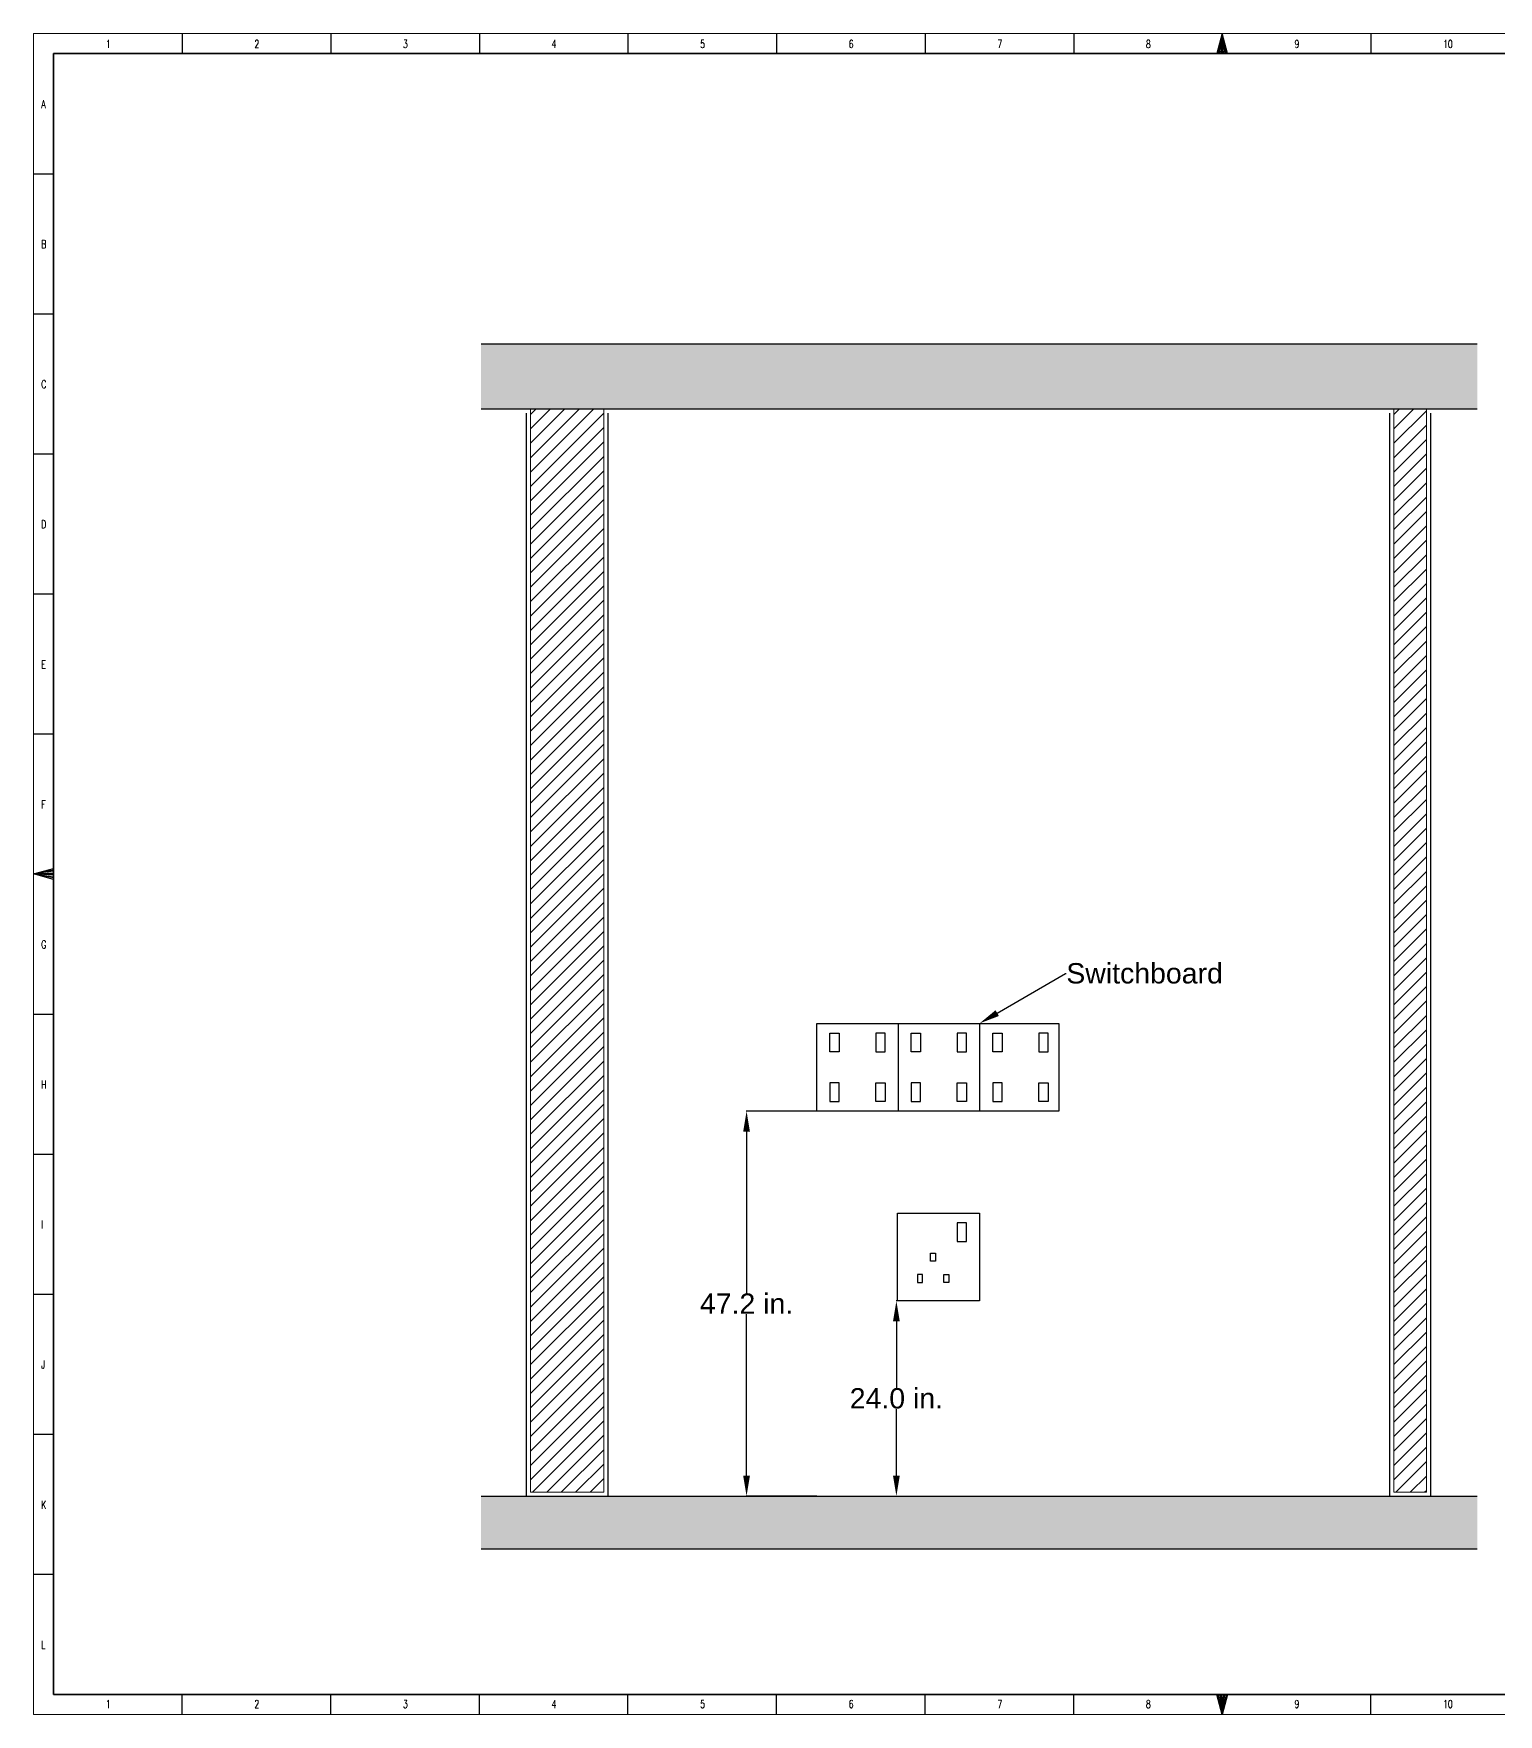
# Model space of a CAD drawing. Header units: inches. Extents: x 112 to 4169, y -2569 to 841.
# Drawn here: x 3002 to 3721, y 16 to 841 of the extents above; entities that cross this region are included whole.
import ezdxf
from ezdxf import colors
from ezdxf.entities.mleader import LeaderData, LeaderLine
from ezdxf.math import Vec2, Vec3

# ---------------------------------------------------------------- set-up
doc = ezdxf.new("R2010")
doc.units = ezdxf.units.IN
doc.header["$MEASUREMENT"] = 0
doc.layers.get('Defpoints').update_dxf_attribs({"lineweight": 0})
for name, color, linetype, lineweight in [('COLLMN', 1, 'Continuous', 25), ('HACTH', 8, 'Continuous', 9), ('Plaster Line', 254, 'Continuous', 15)]:
    doc.layers.add(name, color=color, linetype=linetype, lineweight=lineweight)
doc.layers.add('Sockets', color=7, linetype='Continuous')
doc.layers.add('wall 05', color=253, linetype='Continuous')
doc.styles.get("Standard").update_dxf_attribs({"font": 'arial.ttf'})
doc.styles.add('TEG BORDER', font='txt_qlt.shx', dxfattribs={"width": 0.7, "bigfont": 'hztxt.shx'})
doc.dimstyles.get("Standard").update_dxf_attribs({"dimtxt": 3, "dimasz": 2, "dimexe": 0.18, "dimexo": 0.0625, "dimgap": 0.09, "dimtad": 0, "dimtih": 1, "dimtoh": 1, "dimdec": 0, "dimzin": 0, "dimdsep": 46, "dimtxsty": 'Standard', "dimcen": 0.09, "dimclrd": 5, "dimadec": 0, "dimazin": 0, "dimtfac": 1, "dimtdec": 0, "dimtofl": 0, "dimtmove": 0, "dimatfit": 3, "dimfxl": 1, "dimtolj": 1, "dimtzin": 0, "dimarcsym": 0})

# ---------------------------------------------------------------- blocks, each defined once
blk = doc.blocks.new('*D223')
at = {"color": 0, "lineweight": -2, "transparency": 16777216}
for p, q in [((3386.49, 311.98), (3351.85, 311.98)), ((3386.49, 123.01), (3351.85, 123.01))]:
    blk.add_line(p, q, dxfattribs=at)
at = {"color": 5, "lineweight": -2, "transparency": 16777216}
for p, q in [((3352.03, 301.98), (3352.03, 222.61)), ((3352.03, 133.01), (3352.03, 212.38))]:
    blk.add_line(p, q, dxfattribs=at)
at = {"color": 5, "transparency": 16777216}
for points in [[(3350.36, 301.98), (3353.69, 301.98), (3352.03, 311.98)], [(3350.36, 133.01), (3353.69, 133.01), (3352.03, 123.01)]]:
    blk.add_solid(points, dxfattribs=at)
at = {"layer": 'Defpoints', "color": 0, "transparency": 16777216}
for p in [(3352.03, 311.98), (3386.56, 311.98), (3386.56, 123.01)]:
    blk.add_point(p, dxfattribs=at)
at = {"color": 0, "transparency": 16777216, "insert": (3352.03, 217.5), "char_height": 10, "attachment_point": 5}
blk.add_mtext('\\A1;47.2 in.', dxfattribs=at)
blk = doc.blocks.new('*D224')
at = {"color": 0, "lineweight": -2, "transparency": 16777216}
for p, q in [((3426.07, 218.83), (3425.43, 218.83)), ((3352.09, 123.01), (3425.79, 123.01))]:
    blk.add_line(p, q, dxfattribs=at)
at = {"color": 5, "lineweight": -2, "transparency": 16777216}
for p, q in [((3425.61, 208.83), (3425.61, 176.11)), ((3425.61, 133.01), (3425.61, 165.72))]:
    blk.add_line(p, q, dxfattribs=at)
at = {"color": 5, "transparency": 16777216}
for points in [[(3423.94, 208.83), (3427.27, 208.83), (3425.61, 218.83)], [(3423.94, 133.01), (3427.27, 133.01), (3425.61, 123.01)]]:
    blk.add_solid(points, dxfattribs=at)
at = {"layer": 'Defpoints', "color": 0, "transparency": 16777216}
for p in [(3426.13, 218.83), (3352.03, 123.01), (3425.61, 123.01)]:
    blk.add_point(p, dxfattribs=at)
at = {"color": 0, "transparency": 16777216, "insert": (3425.61, 170.92), "char_height": 10, "attachment_point": 5}
blk.add_mtext('\\A1;24.0 in.', dxfattribs=at)
blk = doc.blocks.new('240 BORDER A2')
for p, q in [((37.12, 420), (37.12, 415)), ((74.25, 420), (74.25, 415)), ((111.38, 420), (111.38, 415)), ((148.5, 420), (148.5, 415)), ((185.63, 420), (185.63, 415)), ((222.75, 420), (222.75, 415)), ((259.88, 420), (259.88, 415)), ((297, 420), (297, 415)), ((334.12, 420), (334.12, 415)), ((0, 385), (5, 385)), ((0, 350), (5, 350)), ((0, 315), (5, 315)), ((0, 280), (5, 280)), ((0, 245), (5, 245)), ((5, 210), (0, 210)), ((1.25, 210), (3.75, 210)), ((0, 175), (5, 175)), ((0, 140), (5, 140)), ((0, 105), (5, 105)), ((0, 70), (5, 70)), ((0, 35), (5, 35)), ((37.12, 0), (37.12, 5)), ((74.25, 0), (74.25, 5)), ((111.38, 0), (111.38, 5)), ((148.5, 0), (148.5, 5)), ((185.63, 0), (185.63, 5)), ((222.75, 0), (222.75, 5)), ((259.88, 0), (259.88, 5)), ((297, 0), (297, 5)), ((334.12, 0), (334.12, 5))]:
    blk.add_line(p, q)
at = {"linetype": 'Continuous'}
for p, q in [((489, 415), (5, 415)), ((5, 415), (5, 5)), ((5, 5), (489, 5))]:
    blk.add_line(p, q, dxfattribs=at)
at = {"color": 5, "lineweight": 15}
blk.add_lwpolyline([(0, 420), (594, 420), (594, 0), (0, 0)], close=True, dxfattribs=at)
for points in [[(297, 420), (295.66, 415), (298.34, 415), (297, 420), (296, 415), (296.33, 415), (297, 420), (296.67, 415), (297.33, 415), (297, 420), (297.67, 415), (298, 415), (297, 420)], [(0, 210), (5, 211.34), (5, 208.66), (0, 210), (5, 211), (5, 210.67), (0, 210), (5, 210.33), (5, 209.67), (0, 210), (5, 209.33), (5, 209), (0, 210)], [(297, 0), (295.66, 5), (298.34, 5), (297, 0), (296, 5), (296.33, 5), (297, 0), (296.67, 5), (297.33, 5), (297, 0), (297.67, 5), (298, 5), (297, 0)]]:
    blk.add_lwpolyline(points)
blk.add_lwpolyline([(5, 415), (589, 415), (589, 5), (5, 5)], close=True)
at = {"char_height": 2, "width": 2, "style": 'TEG BORDER'}
for s, insert, attachment_point in [('1', (18.05, 418.41), 1), ('2', (55.17, 418.41), 1), ('3', (92.3, 418.41), 1), ('4', (129.42, 418.41), 1), ('5', (166.55, 418.41), 1), ('6', (203.67, 418.41), 1), ('7', (240.8, 418.41), 1), ('8', (277.92, 418.41), 1), ('9', (315.05, 418.41), 1), ('\\pi2.2204e-016;10', (352.17, 418.41), 1), ('A', (1.91, 403.39), 1), ('B', (1.91, 368.39), 1), ('C', (1.91, 333.39), 1), ('D', (1.91, 298.39), 1), ('E', (1.91, 263.39), 1), ('F', (1.91, 228.39), 1), ('G', (1.91, 193.39), 1), ('H', (1.91, 158.39), 1), ('I', (1.91, 123.39), 1), ('J', (1.91, 88.39), 1), ('K', (1.91, 53.39), 1), ('L', (1.91, 18.39), 1), ('1', (18.05, 1.59), 7), ('2', (55.17, 1.59), 7), ('3', (92.3, 1.59), 7), ('4', (129.42, 1.59), 7), ('5', (166.55, 1.59), 7), ('6', (203.67, 1.59), 7), ('7', (240.8, 1.59), 7), ('8', (277.92, 1.59), 7), ('9', (315.05, 1.59), 7), ('\\pi2.2204e-016;10', (352.17, 1.59), 7)]:
    blk.add_mtext(s, dxfattribs=dict(at, insert=insert, attachment_point=attachment_point))

msp = doc.modelspace()

# ---------------------------------------------------------------- hatches: boundary and pattern name
at = {"layer": 'HACTH'}
h = msp.add_hatch(dxfattribs=at)
h.set_pattern_fill('CHAU-01', color=256, scale=1.6, pattern_type=2)
h.set_pattern_definition([(50, (1127.996, -3304.799), (11.476163, -1.004034), [1.2, -13.2]), (355, (1127.996, -3304.799), (-2.22002, 12.035074), [0.96, -10.56]), (100.4514, (1128.952, -3304.883), (9.25615, 11.031033), [1.019843, -11.218274]), (46.1842, (1127.996, -3301.599), (17.075857, -2.648304), [1.8, -19.8]), (96.6356, (1129.419, -3301.82), (14.954603, 15.585886), [1.529765, -16.82741]), (351.1842, (1127.996, -3301.599), (14.95459, 15.5859), [1.44, -15.84]), (21, (1129.596, -3302.399), (9.550513, -6.441902), [1.2, -13.2]), (326, (1129.596, -3302.399), (3.893045, 11.6024), [0.96, -10.56]), (71.4514, (1130.392, -3302.936), (13.443562, 5.160488), [1.019843, -11.218274]), (37.5, (1127.996, -3304.799), (0.1945577, 5.3263017), [0, -10.432, 0, -10.72, 0, -10.6]), (7.5, (1127.996, -3304.799), (4.2091126, 6.3105874), [0, -6.112, 0, -10.192, 0, -4.04]), (327.5, (1124.428, -3304.799), (8.541159, -0.360878), [0, -4, 0, -12.48, 0, -16.56]), (317.5, (1122.828, -3304.799), (9.330979, 1.60168), [0, -5.2, 0, -8.288, 0, -11.76]), (45, (1127.996, -3304.799), (-4.808326, 4.808326), []), (45, (1127.996, -3302.839), (-4.808326, 4.808326), [])])
h.paths.add_polyline_path([(3710.9, 656.83), (3710.9, 688.83), (3221.64, 688.83), (3221.64, 656.83)])
h = msp.add_hatch(dxfattribs=at)
h.set_pattern_fill('ANSI31', color=256, scale=40, style=0)
h.set_pattern_definition([(45, (-486537.4696, -686298.831), (-3.535533906, 3.535533906), [])])
h.paths.add_polyline_path([(3245.93, 124.83), (3281.93, 124.83), (3281.93, 140.83), (3281.93, 656.83), (3245.93, 656.83)])
h = msp.add_hatch(dxfattribs=at)
h.set_pattern_fill('ANSI31', color=256, scale=40, style=0)
h.set_pattern_definition([(45, (-486113.4285, -686298.831), (-3.535533906, 3.535533906), [])])
h.paths.add_polyline_path([(3669.97, 124.83), (3685.97, 124.83), (3685.97, 140.83), (3685.97, 656.83), (3669.97, 656.83)])
h = msp.add_hatch(dxfattribs=at)
h.set_pattern_fill('CHAU-01', color=256, scale=1.6, pattern_type=2)
h.set_pattern_definition([(50, (1127.996, -3864.799), (11.476163, -1.004034), [1.2, -13.2]), (355, (1127.996, -3864.799), (-2.22002, 12.035074), [0.96, -10.56]), (100.4514, (1128.952, -3864.883), (9.25615, 11.031033), [1.019843, -11.218274]), (46.1842, (1127.996, -3861.599), (17.075857, -2.648304), [1.8, -19.8]), (96.6356, (1129.419, -3861.82), (14.954603, 15.585886), [1.529765, -16.82741]), (351.1842, (1127.996, -3861.599), (14.95459, 15.5859), [1.44, -15.84]), (21, (1129.596, -3862.399), (9.550513, -6.441902), [1.2, -13.2]), (326, (1129.596, -3862.399), (3.893045, 11.6024), [0.96, -10.56]), (71.4514, (1130.392, -3862.936), (13.443562, 5.160488), [1.019843, -11.218274]), (37.5, (1127.996, -3864.799), (0.1945577, 5.3263017), [0, -10.432, 0, -10.72, 0, -10.6]), (7.5, (1127.996, -3864.799), (4.2091126, 6.3105874), [0, -6.112, 0, -10.192, 0, -4.04]), (327.5, (1124.428, -3864.799), (8.541159, -0.360878), [0, -4, 0, -12.48, 0, -16.56]), (317.5, (1122.828, -3864.799), (9.330979, 1.60168), [0, -5.2, 0, -8.288, 0, -11.76]), (45, (1127.996, -3864.799), (-4.808326, 4.808326), []), (45, (1127.996, -3862.839), (-4.808326, 4.808326), [])])
h.paths.add_polyline_path([(3710.9, 96.83), (3710.9, 122.83), (3221.64, 122.83), (3221.64, 96.83)])

# ---------------------------------------------------------------- linework, layer by layer
at = {"color": 1}
for points in [[(3392.89, 350.41), (3397.49, 350.41), (3397.49, 341.15), (3392.89, 341.15)], [(3420.1, 350.41), (3415.5, 350.41), (3415.5, 341.15), (3420.1, 341.15)], [(3432.89, 350.41), (3437.49, 350.41), (3437.49, 341.15), (3432.89, 341.15)], [(3460.1, 350.41), (3455.5, 350.41), (3455.5, 341.15), (3460.1, 341.15)], [(3472.89, 350.41), (3477.49, 350.41), (3477.49, 341.15), (3472.89, 341.15)], [(3500.1, 350.41), (3495.5, 350.41), (3495.5, 341.15), (3500.1, 341.15)], [(3392.89, 316.75), (3397.49, 316.75), (3397.49, 326), (3392.89, 326)], [(3420.1, 316.75), (3415.5, 316.75), (3415.5, 326), (3420.1, 326)], [(3432.89, 316.75), (3437.49, 316.75), (3437.49, 326), (3432.89, 326)], [(3460.1, 316.75), (3455.5, 316.75), (3455.5, 326), (3460.1, 326)], [(3472.89, 316.75), (3477.49, 316.75), (3477.49, 326), (3472.89, 326)], [(3500.1, 316.75), (3495.5, 316.75), (3495.5, 326), (3500.1, 326)], [(3466.49, 218.83), (3426.13, 218.83), (3426.13, 262.01), (3466.49, 262.01)], [(3460.1, 257.25), (3455.5, 257.25), (3455.5, 248), (3460.1, 248)], [(3442.41, 242.3), (3444.87, 242.3), (3444.87, 238.37), (3442.41, 238.37)], [(3438.41, 231.74), (3435.95, 231.74), (3435.95, 227.81), (3438.41, 227.81)], [(3448.87, 231.74), (3451.33, 231.74), (3451.33, 227.81), (3448.87, 227.81)]]:
    msp.add_lwpolyline(points, close=True, dxfattribs=at)
at = {"layer": 'COLLMN'}
for p, q in [((3710.9, 688.83), (3221.64, 688.83)), ((3710.9, 656.83), (3221.64, 656.83)), ((3710.9, 122.83), (3221.64, 122.83)), ((3710.9, 96.83), (3221.64, 96.83))]:
    msp.add_line(p, q, dxfattribs=at)
at = {"layer": 'Plaster Line'}
for points in [[(3245.93, 656.83), (3245.93, 656.83), (3245.93, 656.83), (3281.93, 656.83), (3281.93, 656.83), (3281.93, 656.83), (3281.93, 140.83), (3281.93, 140.83), (3281.93, 124.83), (3245.93, 124.83), (3245.93, 656.83)], [(3669.97, 656.83), (3669.97, 656.83), (3669.97, 656.83), (3685.97, 656.83), (3685.97, 656.83), (3685.97, 656.83), (3685.97, 140.83), (3685.97, 140.83), (3685.97, 124.83), (3669.97, 124.83), (3669.97, 656.83)]]:
    msp.add_lwpolyline(points, close=True, dxfattribs=at)
at = {"layer": 'Sockets', "color": 1}
for p, q in [((3386.49, 355.17), (3426.49, 355.17)), ((3426.49, 355.17), (3426.49, 311.98)), ((3466.49, 355.17), (3466.49, 311.98))]:
    msp.add_line(p, q, dxfattribs=at)
msp.add_lwpolyline([(3386.49, 355.17), (3505.31, 355.17), (3505.31, 311.98), (3386.49, 311.98)], close=True, dxfattribs=at)
at = {"layer": 'wall 05'}
for points in [[(3283.93, 654.83), (3283.93, 142.83), (3283.93, 142.83), (3283.93, 122.83), (3243.93, 122.83), (3243.93, 654.83)], [(3687.97, 654.83), (3687.97, 142.83), (3687.97, 142.83), (3687.97, 122.83), (3667.97, 122.83), (3667.97, 654.83)]]:
    msp.add_lwpolyline(points, dxfattribs=at)

# ---------------------------------------------------------------- block references
at = {"xscale": 1.9656, "yscale": 1.9656, "zscale": 1.9656}
msp.add_blockref('240 BORDER A2', (3001.88, 15.75), dxfattribs=at)

# ---------------------------------------------------------------- dimensions: what is measured, and where the dimension line sits
for base, p1, p2, picture, middle in [((3352.03, 311.98), (3386.56, 123.01), (3386.56, 311.98), '*D223', (3352.03, 217.5)), ((3425.61, 123.01), (3426.13, 218.83), (3352.03, 123.01), '*D224', (3425.61, 170.92))]:
    dim = msp.add_linear_dim(base=base, p1=p1, p2=p2, angle=90, dimstyle='Standard', override={"dimtxt": 10, "dimasz": 10, "dimdec": 1, "dimlfac": 0.25, "dimpost": ' in.'})
    dim.commit()
    dim.dimension.update_dxf_attribs({"geometry": picture, "text_midpoint": middle})

# ---------------------------------------------------------------- leaders
ml = msp.add_multileader_mtext('Standard')
ml.set_content('Switchboard', color=256)
ml.set_leader_properties()
ml.build(insert=Vec2(0, 0))
ml.multileader.update_dxf_attribs({"dogleg_length": 0.36, "arrow_head_size": 10})
ctx = ml.context
ctx.base_point, ctx.char_height, ctx.arrow_head_size, ctx.landing_gap_size, ctx.plane_origin = Vec3(3508.97, 379.66), 10, 10, 0.09, Vec3(3466.09, 262.01)
notes = []
notes.append((ctx, [(0, (1, 1, 0), (3508.61, 379.66), (1, 0), 0.36, [(0, [(3466.49, 355.17)], 0, [])])]))
ctx.mtext.insert, ctx.mtext.flow_direction = Vec3(3509.06, 384.75), 5
for ctx, leaders in notes:
    for number, flags, end, landing, length, lines in leaders:
        leader = LeaderData()
        leader.index, (leader.has_last_leader_line, leader.has_dogleg_vector, leader.attachment_direction) = number, flags
        leader.last_leader_point, leader.dogleg_vector, leader.dogleg_length = Vec3(end), Vec3(landing), length
        for number, points, colour, breaks in lines:
            line = LeaderLine()
            line.index, line.vertices, line.color, line.breaks = number, Vec3.list(points), colors.encode_raw_color(colour), breaks
            leader.lines.append(line)
        ctx.leaders.append(leader)

doc.saveas('drawing.dxf')
